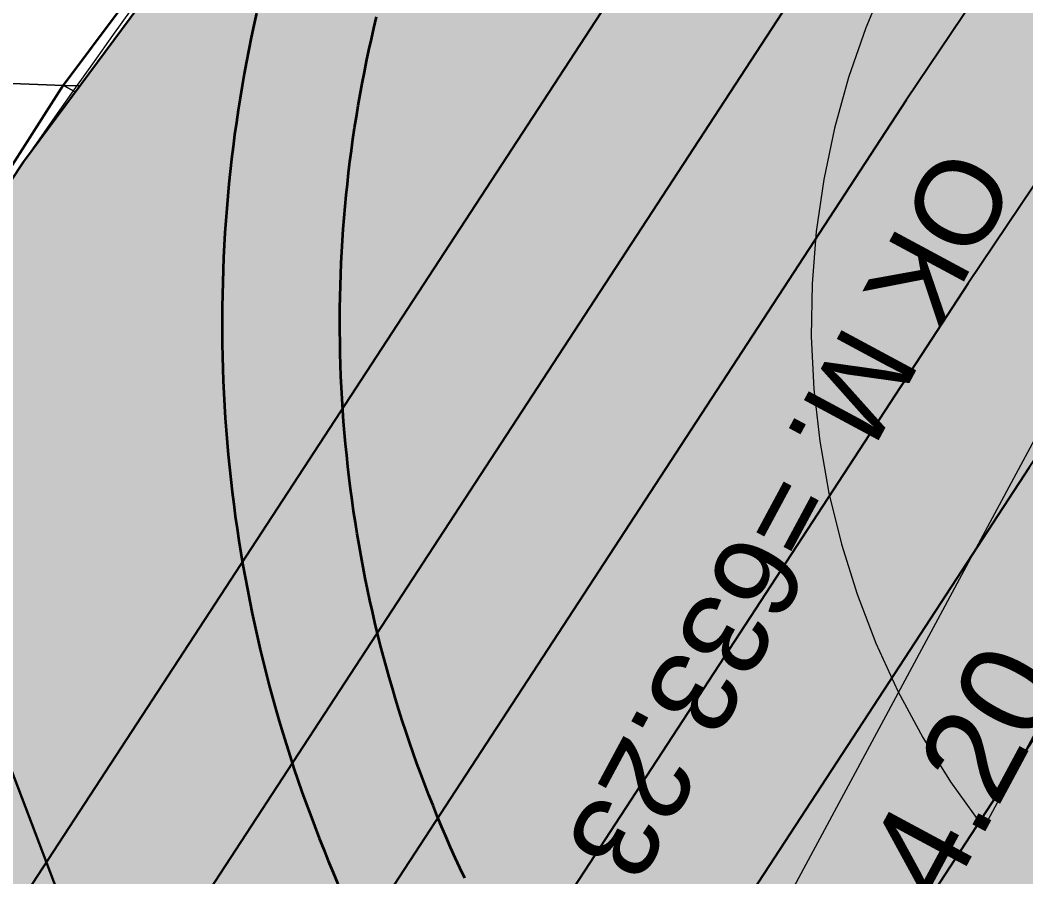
# Model space of a CAD drawing. Header units: metres. Extents: x 2711799 to 2711985, y 1236908 to 1237087.
# Drawn here: x 2711913.791 to 2711915.925, y 1237019.057 to 1237020.874 of the extents above; entities that cross this region are included whole.
import ezdxf

# ---------------------------------------------------------------- set-up
doc = ezdxf.new("R2010")
doc.units = ezdxf.units.M
doc.header["$PDMODE"] = 2
doc.header["$PDSIZE"] = -2
doc.linetypes.add('AUSGEZOGEN', pattern=[0])
for name, color, linetype, lineweight in [('XR$1$STANDARD_1', 7, 'AUSGEZOGEN', 13), ('XR$2$STANDARD_1', 7, 'AUSGEZOGEN', 13), ('XR$6$STANDARD_1', 7, 'AUSGEZOGEN', 13), ('XR$6$Vermassung Decke', 7, 'AUSGEZOGEN', 18)]:
    doc.layers.add(name, color=color, linetype=linetype, lineweight=lineweight)
for name, color, linetype in [('XR$3$V02_Raumstempel', 7, 'AUSGEZOGEN'), ('XR$3$V10_Achsen', 7, 'AUSGEZOGEN'), ('XR$4$E21_Stützen', 7, 'AUSGEZOGEN'), ('XR$4$E42_Aussendämmung', 7, 'AUSGEZOGEN'), ('XR$4$M61_Mobiliar', 7, 'AUSGEZOGEN')]:
    doc.layers.add(name, color=color, linetype=linetype)
doc.styles.add('ARIAL', font='arial.ttf')
doc.dimstyles.new('DIMSTYLE_6', dxfattribs={"dimtxt": 0.2, "dimasz": 0.2, "dimexe": 0, "dimexo": 0, "dimgap": 0.1, "dimtad": 2, "dimrnd": 0.005, "dimzin": 4, "dimdsep": 46, "dimtxsty": 'ARIAL', "dimblk1": 'ALL_ML_KREIS', "dimblk2": 'ALL_ML_KREIS', "dimsah": 1, "dimcen": 0, "dimclrd": 7, "dimclre": 7, "dimclrt": 7, "dimadec": 0, "dimazin": 0, "dimtfac": 1, "dimtdec": 0, "dimtix": 1, "dimtmove": 2, "dimatfit": 3, "dimfxl": 0, "dimtzin": 0, "dimlwd": 0, "dimlwe": 18, "dimarcsym": 0})

# ---------------------------------------------------------------- blocks, each defined once
blk = doc.blocks.new('COMPLEXOBJECT_0')
at = {"layer": 'XR$1$STANDARD_1', "color": 7, "linetype": 'AUSGEZOGEN', "lineweight": 13, "transparency": 33554687}
for points, invisible_edges in [([(25.4286, 1.3625, -1.3266), (20.6477, 30.5331, -1.3266), (19.2546, 3.146, -1.3266)], 3), ([(35.4227, 0.3852, -1.3266), (20.6477, 30.5331, -1.3266), (31.2208, 0.5698, -1.3266)], 3), ([(31.2208, 0.5698, -1.3266), (20.6477, 30.5331, -1.3266), (25.4286, 1.3625, -1.3266)], 3), ([(31.2208, 0.5698, -1.3266), (25.4286, 1.3625, -1.3266), (27.1749, 1.1235, 1.2734)], 14), ([(27.1749, 1.1235, 1.2734), (31.2208, 0.5698, 1.3354), (31.2208, 0.5698, -1.3266)], 12)]:
    blk.add_3dface(points, dxfattribs=dict(at, invisible_edges=invisible_edges))
for points in [[(30.2137, 2.6313, 1.4734), (29.9152, 2.6757, 1.4734), (29.9052, 2.7048, 1.4847), (30.1976, 2.6622, 1.4851)], [(29.9152, 2.6757, 1.4734), (31.2208, 0.5698, 1.3354), (27.1749, 1.1235, 1.2734)], [(29.9152, 2.6757, 1.4734), (30.2137, 2.6313, 1.4734), (31.2208, 0.5698, 1.3354)], [(30.2137, 2.6313, 1.4734), (30.1976, 2.6622, 1.4851), (30.2139, 2.6598, 1.4872)], [(31.312, 2.5492, 1.4734), (30.2137, 2.6313, 1.4734), (30.2139, 2.6598, 1.4872), (30.3965, 2.6332, 1.4809)], [(32.1223, 2.475, 1.4725), (31.2208, 0.5698, 1.3354), (30.2137, 2.6313, 1.4734), (31.312, 2.5492, 1.4734)]]:
    blk.add_3dface(points, dxfattribs=at)
blk = doc.blocks.new('COMPLEXOBJECT_74')
at = {"layer": 'XR$1$STANDARD_1', "color": 8, "linetype": 'AUSGEZOGEN', "lineweight": 25, "transparency": 33554687}
for points, invisible_edges in [([(28.4774, 4.497, 0.3034), (27.2274, 7.907, 0.3034), (30.3965, 2.6332, 0.3034)], 15), ([(30.3965, 2.6332, 0.3034), (27.2274, 7.907, 0.3034), (30.6382, 2.611, 0.3034)], 3), ([(30.6382, 2.611, 0.3034), (27.2274, 7.907, 0.3034), (31.3756, 3.0259, 0.3034)], 3), ([(31.3756, 3.0259, 0.3034), (27.2274, 7.907, 0.3034), (32.1527, 3.9235, 0.3034)], 3), ([(32.1527, 3.9235, 0.3034), (27.2274, 7.907, 0.3034), (32.5545, 4.8525, 0.3034)], 3), ([(32.5545, 4.8525, 0.3034), (27.2274, 7.907, 0.3034), (29.4274, 6.697, 0.3034)], 15), ([(32.6774, 6.697, 0.3034), (32.5545, 4.8525, 0.3034), (29.4274, 6.697, 0.3034)], 3), ([(28.4774, 2.9132, 0.3034), (28.4774, 4.497, 0.3034), (30.3965, 2.6332, 0.3034)], 2)]:
    blk.add_3dface(points, dxfattribs=dict(at, invisible_edges=invisible_edges))
blk = doc.blocks.new('COMPLEXOBJECT_80')
at = {"layer": 'XR$1$STANDARD_1', "color": 117, "linetype": 'AUSGEZOGEN', "lineweight": 25, "transparency": 33554687}
for points, invisible_edges in [([(27.9375, 2.992, 0.8433), (28.4774, 2.9132, 0.3034), (27.9375, 2.992, 1.4674)], 2), ([(27.9375, 2.992, 1.4674), (28.4774, 2.9132, 0.3034), (28.184, 2.956, 1.472)], 3), ([(28.184, 2.956, 1.472), (28.4774, 2.9132, 0.3034), (28.1932, 2.9547, 1.4723)], 3), ([(28.1932, 2.9547, 1.4723), (28.4774, 2.9132, 0.3034), (28.3622, 2.93, 1.4734)], 3), ([(28.3622, 2.93, 1.4734), (28.4774, 2.9132, 0.3034), (28.803, 2.8657, 1.4811)], 3), ([(28.803, 2.8657, 1.4811), (28.4774, 2.9132, 0.3034), (28.803, 2.8657, 1.2393)], 3), ([(28.803, 2.8657, 1.2393), (28.4774, 2.9132, 0.3034), (29.1209, 2.8193, 1.0734)], 3), ([(29.1209, 2.8193, 1.0734), (28.4774, 2.9132, 0.3034), (29.278, 2.7964, 1.0734)], 3), ([(29.278, 2.7964, 1.0734), (28.4774, 2.9132, 0.3034), (29.6406, 2.7435, 1.1066)], 3), ([(29.6406, 2.7435, 1.1066), (28.4774, 2.9132, 0.3034), (30.1976, 2.6622, 1.4851)], 15), ([(30.1976, 2.6622, 1.4851), (28.4774, 2.9132, 0.3034), (30.2139, 2.6598, 1.4872)], 3), ([(30.2139, 2.6598, 1.4872), (28.4774, 2.9132, 0.3034), (30.3965, 2.6332, 0.3034)], 13), ([(29.6406, 2.7435, 1.4809), (29.6406, 2.7435, 1.1066), (29.8769, 2.709, 1.4804)], 2), ([(29.8769, 2.709, 1.4804), (29.6406, 2.7435, 1.1066), (29.9052, 2.7048, 1.4847)], 3), ([(29.9052, 2.7048, 1.4847), (29.6406, 2.7435, 1.1066), (30.1976, 2.6622, 1.4851)], 3), ([(30.3965, 2.6332, 0.3034), (30.3965, 2.6332, 1.4809), (30.2139, 2.6598, 1.4872)], 12)]:
    blk.add_3dface(points, dxfattribs=dict(at, invisible_edges=invisible_edges))
blk = doc.blocks.new('COMPLEXOBJECT_81')
at = {"layer": 'XR$1$STANDARD_1', "color": 117, "linetype": 'AUSGEZOGEN', "lineweight": 25, "transparency": 33554687}
for points, invisible_edges in [([(30.3965, 2.6332, 0.3034), (30.6382, 2.611, 0.3034), (30.3965, 2.6332, 1.4809)], 2), ([(30.3965, 2.6332, 1.4809), (30.6382, 2.611, 0.3034), (31.312, 2.5492, 1.4734)], 3), ([(31.312, 2.5492, 1.4734), (30.6382, 2.611, 0.3034), (32.1223, 2.475, 1.4725)], 3), ([(32.1223, 2.475, 1.4725), (30.6382, 2.611, 0.3034), (31.8016, 2.5044, 0.9668)], 13), ([(31.8016, 2.5044, 0.9668), (32.4203, 2.4477, 1.4717), (32.1223, 2.475, 1.4725)], 12)]:
    blk.add_3dface(points, dxfattribs=dict(at, invisible_edges=invisible_edges))
blk = doc.blocks.new('COMPLEXOBJECT_85')
at = {"layer": 'XR$1$STANDARD_1', "color": 31, "linetype": 'AUSGEZOGEN', "lineweight": 25, "transparency": 33554687}
for points, invisible_edges in [([(31.3756, 3.0259, 0.3034), (32.1527, 3.9235, 0.3034), (31.8016, 2.5044, 0.9668)], 2), ([(31.8016, 2.5044, 0.9668), (32.1527, 3.9235, 0.3034), (32.8125, 3.5091, 1.0734)], 13), ([(32.8125, 3.5091, 1.0734), (32.0643, 2.645, 1.0734), (31.8016, 2.5044, 0.9668)], 14), ([(32.1247, 2.5026, 1.2123), (31.8016, 2.5044, 0.9668), (32.0643, 2.645, 1.0734)], 3), ([(32.4203, 2.4477, 1.4717), (31.8016, 2.5044, 0.9668), (32.4432, 2.4715, 1.4734)], 2), ([(32.4432, 2.4715, 1.4734), (31.8016, 2.5044, 0.9668), (32.459, 2.4845, 1.4769)], 3), ([(32.459, 2.4845, 1.4769), (31.8016, 2.5044, 0.9668), (32.1247, 2.5026, 1.2123)], 3)]:
    blk.add_3dface(points, dxfattribs=dict(at, invisible_edges=invisible_edges))
blk = doc.blocks.new('Baugrube_$F38', base_point=(0, 0, -1.3266))
at = {"layer": 'XR$1$STANDARD_1', "color": 7, "linetype": 'AUSGEZOGEN', "lineweight": 13, "transparency": 33554687}
blk.add_blockref('COMPLEXOBJECT_0', (0, 0), dxfattribs=at)
at = {"layer": 'XR$1$STANDARD_1', "color": 8, "linetype": 'AUSGEZOGEN', "lineweight": 13, "transparency": 33554687}
blk.add_blockref('COMPLEXOBJECT_74', (0, 0), dxfattribs=at)
at = {"layer": 'XR$1$STANDARD_1', "color": 31, "linetype": 'AUSGEZOGEN', "lineweight": 13, "transparency": 33554687}
blk.add_blockref('COMPLEXOBJECT_85', (0, 0), dxfattribs=at)
at = {"layer": 'XR$1$STANDARD_1', "color": 117, "linetype": 'AUSGEZOGEN', "lineweight": 13, "transparency": 33554687}
for name in ['COMPLEXOBJECT_80', 'COMPLEXOBJECT_81']:
    blk.add_blockref(name, (0, 0), dxfattribs=at)
blk = doc.blocks.new('Baugrube_$F39', base_point=(0, 0, -1.3266))
at = {"layer": 'XR$1$STANDARD_1', "linetype": 'AUSGEZOGEN', "lineweight": 25, "transparency": 33554687}
for color, points in [(8, [(27.2274, 7.907), (27.7274, 7.907), (27.7274, 8.407), (32.3274, 8.407), (32.3274, 8.197), (38.2774, 8.197), (38.2774, 6.347), (39.1274, 6.347), (39.1274, 5.747), (37.6774, 5.747), (37.6774, 7.597), (31.7274, 7.597), (31.7274, 7.807), (29.4274, 7.807), (29.4274, 6.697), (32.6774, 6.697), (32.6774, 5.8086), (32.5545, 4.8525), (32.1527, 3.9235), (31.3756, 3.0259), (30.6382, 2.611), (30.3965, 2.6332), (28.4774, 2.9132), (28.4774, 4.497), (27.2274, 4.497)]), (31, [(32.1527, 3.9235), (32.8125, 3.5091), (32.0643, 2.645), (32.1247, 2.5026), (32.459, 2.4845), (32.4432, 2.4715), (32.4203, 2.4477), (31.8016, 2.5044), (31.3756, 3.0259)])]:
    blk.add_hatch(color=color, dxfattribs=at).paths.add_polyline_path(points, flags=16)
at = {"layer": 'XR$1$STANDARD_1', "color": 7, "linetype": 'AUSGEZOGEN', "lineweight": 13, "transparency": 33554687}
blk.add_lwpolyline([(37.6774, 7.597), (31.7274, 7.597), (31.7274, 7.807), (29.4274, 7.807), (29.4274, 6.697), (32.6774, 6.697), (32.6774, 5.8086), (32.5545, 4.8525), (32.1527, 3.9235), (31.3756, 3.0259), (30.6382, 2.611), (30.3965, 2.6332), (28.4774, 2.9132), (28.4774, 4.497), (27.2274, 4.497), (27.2274, 7.907), (27.2274, 7.907), (27.7274, 7.907), (27.7274, 8.407), (32.3274, 8.407)], dxfattribs=at)
blk.add_lwpolyline([(32.1527, 3.9235), (32.8125, 3.5091), (32.0643, 2.645), (32.1247, 2.5026), (32.459, 2.4845), (32.4432, 2.4715), (32.4203, 2.4477), (31.8016, 2.5044), (31.3756, 3.0259), (32.1527, 3.9235)], close=True, dxfattribs=at)
blk = doc.blocks.new('ALL_ML_KREIS')
at = {"color": 0, "linetype": 'ByBlock', "lineweight": -2}
for p, q in [((0, -0.5), (0, 0.5)), ((-1, 0), (0.5, 0))]:
    blk.add_line(p, q, dxfattribs=at)
blk.add_circle((0, 0), 0.15, dxfattribs=at)
blk = doc.blocks.new('*D1375')
at = {"layer": 'DEFPOINTS', "color": 0, "transparency": 16777216}
for p in [(2711916.4601, 1237021.3212), (2711914.6276, 1237017.5379), (2711915.3925, 1237017.1267)]:
    blk.add_point(p, dxfattribs=at)
at = {"layer": 'XR$6$Vermassung Decke', "color": 7, "lineweight": 18, "transparency": 16777216}
for p, q in [((2711916.4601, 1237021.3212), (2711916.6165, 1237021.2372)), ((2711915.3925, 1237017.1267), (2711914.6276, 1237017.5379))]:
    blk.add_line(p, q, dxfattribs=at)
at = {"layer": 'XR$6$Vermassung Decke', "color": 7, "lineweight": 0, "transparency": 16777216}
blk.add_line((2711916.5218, 1237021.061), (2711914.7223, 1237017.7141), dxfattribs=at)
at = {"layer": 'XR$6$Vermassung Decke', "color": 7, "lineweight": 0, "transparency": 16777216, "xscale": 0.2, "yscale": 0.2, "zscale": 0.2}
for p, rotation in [((2711916.6165, 1237021.2372), 61.73568339642876), ((2711914.6276, 1237017.5379), 241.7356833964287)]:
    blk.add_blockref('ALL_ML_KREIS', p, dxfattribs=dict(at, rotation=rotation))
at = {"layer": 'XR$6$Vermassung Decke', "color": 7, "lineweight": 18, "transparency": 16777216, "insert": (2711915.7954, 1237019.2804), "char_height": 0.2, "width": 0.666667, "attachment_point": 5, "rotation": 61.7357, "style": 'ARIAL'}
blk.add_mtext('4.20', dxfattribs=at)
blk = doc.blocks.new('SYMBOL_32')
at = {"layer": 'XR$6$STANDARD_1', "color": 7, "linetype": 'AUSGEZOGEN', "lineweight": 25, "transparency": 33554687, "insert": (5.5442, -11.8695), "char_height": 0.18, "width": 1.78956, "attachment_point": 7, "style": 'ARIAL'}
blk.add_mtext('OK M. =633.23', dxfattribs=at)

msp = doc.modelspace()

# ---------------------------------------------------------------- linework, layer by layer
at = {"layer": 'XR$2$STANDARD_1', "color": 1, "linetype": 'AUSGEZOGEN', "lineweight": 18, "transparency": 33554687}
for p, q in [((2711915.8359, 1237019.1605, 640.05), (2711917.1849, 1237021.6695, 640.05)), ((2711915.8359, 1237019.1605, 640.05), (2711917.1849, 1237021.6695, 640.05)), ((2711915.6287, 1237020.9605, 640.05), (2711915.5855, 1237020.8578, 640.05)), ((2711915.6287, 1237020.9605, 640.05), (2711915.5855, 1237020.8578, 640.05)), ((2711915.5855, 1237020.8578, 640.05), (2711915.549, 1237020.7524, 640.05)), ((2711915.5855, 1237020.8578, 640.05), (2711915.549, 1237020.7524, 640.05)), ((2711915.549, 1237020.7524, 640.05), (2711915.5192, 1237020.645, 640.05)), ((2711915.549, 1237020.7524, 640.05), (2711915.5192, 1237020.645, 640.05)), ((2711915.5192, 1237020.645, 640.05), (2711915.4963, 1237020.5359, 640.05)), ((2711915.5192, 1237020.645, 640.05), (2711915.4963, 1237020.5359, 640.05)), ((2711915.4963, 1237020.5359, 640.05), (2711915.4805, 1237020.4255, 640.05)), ((2711915.4963, 1237020.5359, 640.05), (2711915.4805, 1237020.4255, 640.05)), ((2711915.4805, 1237020.4255, 640.05), (2711915.4716, 1237020.3144, 640.05)), ((2711915.4805, 1237020.4255, 640.05), (2711915.4716, 1237020.3144, 640.05)), ((2711915.4716, 1237020.3144, 640.05), (2711915.4699, 1237020.2029, 640.05)), ((2711915.4716, 1237020.3144, 640.05), (2711915.4699, 1237020.2029, 640.05)), ((2711915.4699, 1237020.2029, 640.05), (2711915.4753, 1237020.0916, 640.05)), ((2711915.4699, 1237020.2029, 640.05), (2711915.4753, 1237020.0916, 640.05)), ((2711915.4753, 1237020.0916, 640.05), (2711915.4877, 1237019.9808, 640.05)), ((2711915.4753, 1237020.0916, 640.05), (2711915.4877, 1237019.9808, 640.05)), ((2711915.4877, 1237019.9808, 640.05), (2711915.5072, 1237019.871, 640.05)), ((2711915.4877, 1237019.9808, 640.05), (2711915.5072, 1237019.871, 640.05)), ((2711915.5072, 1237019.871, 640.05), (2711915.5336, 1237019.7627, 640.05)), ((2711915.5072, 1237019.871, 640.05), (2711915.5336, 1237019.7627, 640.05)), ((2711915.5336, 1237019.7627, 640.05), (2711915.5669, 1237019.6563, 640.05)), ((2711915.5336, 1237019.7627, 640.05), (2711915.5669, 1237019.6563, 640.05)), ((2711915.5669, 1237019.6563, 640.05), (2711915.6069, 1237019.5523, 640.05)), ((2711915.5669, 1237019.6563, 640.05), (2711915.6069, 1237019.5523, 640.05)), ((2711915.6069, 1237019.5523, 640.05), (2711915.6534, 1237019.451, 640.05)), ((2711915.6069, 1237019.5523, 640.05), (2711915.6534, 1237019.451, 640.05)), ((2711915.6534, 1237019.451, 640.05), (2711915.7063, 1237019.3528, 640.05)), ((2711915.6534, 1237019.451, 640.05), (2711915.7063, 1237019.3528, 640.05)), ((2711915.7063, 1237019.3528, 640.05), (2711915.7653, 1237019.2582, 640.05)), ((2711915.7063, 1237019.3528, 640.05), (2711915.7653, 1237019.2582, 640.05)), ((2711915.7653, 1237019.2582, 640.05), (2711915.8302, 1237019.1676, 640.05)), ((2711915.7653, 1237019.2582, 640.05), (2711915.8302, 1237019.1676, 640.05)), ((2711915.8302, 1237019.1676, 640.05), (2711915.8359, 1237019.1605, 640.05)), ((2711915.8302, 1237019.1676, 640.05), (2711915.8359, 1237019.1605, 640.05))]:
    msp.add_line(p, q, dxfattribs=at)
at = {"layer": 'XR$2$STANDARD_1', "color": 1, "linetype": 'AUSGEZOGEN', "lineweight": 35, "transparency": 33554687}
for p, q in [((2711914.2926, 1237020.8887, 640.05), (2711914.2869, 1237020.8631, 640.05)), ((2711914.2926, 1237020.8887, 640.05), (2711914.2869, 1237020.8631, 640.05)), ((2711914.5418, 1237020.8573, 640.05), (2711914.5474, 1237020.8807, 640.05)), ((2711914.5418, 1237020.8573, 640.05), (2711914.5474, 1237020.8807, 640.05)), ((2711914.2869, 1237020.8631, 640.05), (2711914.2815, 1237020.8375, 640.05)), ((2711914.2869, 1237020.8631, 640.05), (2711914.2815, 1237020.8375, 640.05)), ((2711914.5365, 1237020.8339, 640.05), (2711914.5418, 1237020.8573, 640.05)), ((2711914.5365, 1237020.8339, 640.05), (2711914.5418, 1237020.8573, 640.05)), ((2711914.2815, 1237020.8375, 640.05), (2711914.2764, 1237020.8118, 640.05)), ((2711914.2815, 1237020.8375, 640.05), (2711914.2764, 1237020.8118, 640.05)), ((2711914.5313, 1237020.8105, 640.05), (2711914.5365, 1237020.8339, 640.05)), ((2711914.5313, 1237020.8105, 640.05), (2711914.5365, 1237020.8339, 640.05)), ((2711914.2764, 1237020.8118, 640.05), (2711914.2714, 1237020.7861, 640.05)), ((2711914.2764, 1237020.8118, 640.05), (2711914.2714, 1237020.7861, 640.05)), ((2711914.5264, 1237020.787, 640.05), (2711914.5313, 1237020.8105, 640.05)), ((2711914.5264, 1237020.787, 640.05), (2711914.5313, 1237020.8105, 640.05)), ((2711914.2714, 1237020.7861, 640.05), (2711914.2667, 1237020.7603, 640.05)), ((2711914.2714, 1237020.7861, 640.05), (2711914.2667, 1237020.7603, 640.05)), ((2711914.5216, 1237020.7635, 640.05), (2711914.5264, 1237020.787, 640.05)), ((2711914.5216, 1237020.7635, 640.05), (2711914.5264, 1237020.787, 640.05)), ((2711914.2667, 1237020.7603, 640.05), (2711914.2622, 1237020.7346, 640.05)), ((2711914.2667, 1237020.7603, 640.05), (2711914.2622, 1237020.7346, 640.05)), ((2711914.5171, 1237020.7399, 640.05), (2711914.5216, 1237020.7635, 640.05)), ((2711914.5171, 1237020.7399, 640.05), (2711914.5216, 1237020.7635, 640.05)), ((2711914.5128, 1237020.7163, 640.05), (2711914.5171, 1237020.7399, 640.05)), ((2711914.5128, 1237020.7163, 640.05), (2711914.5171, 1237020.7399, 640.05)), ((2711914.2622, 1237020.7346, 640.05), (2711914.2579, 1237020.7087, 640.05)), ((2711914.2622, 1237020.7346, 640.05), (2711914.2579, 1237020.7087, 640.05)), ((2711914.5086, 1237020.6926, 640.05), (2711914.5128, 1237020.7163, 640.05)), ((2711914.5086, 1237020.6926, 640.05), (2711914.5128, 1237020.7163, 640.05)), ((2711914.2579, 1237020.7087, 640.05), (2711914.2539, 1237020.6828, 640.05)), ((2711914.2579, 1237020.7087, 640.05), (2711914.2539, 1237020.6828, 640.05)), ((2711914.2539, 1237020.6828, 640.05), (2711914.25, 1237020.6569, 640.05)), ((2711914.2539, 1237020.6828, 640.05), (2711914.25, 1237020.6569, 640.05)), ((2711914.5047, 1237020.669, 640.05), (2711914.5086, 1237020.6926, 640.05)), ((2711914.5047, 1237020.669, 640.05), (2711914.5086, 1237020.6926, 640.05)), ((2711914.25, 1237020.6569, 640.05), (2711914.2464, 1237020.631, 640.05)), ((2711914.25, 1237020.6569, 640.05), (2711914.2464, 1237020.631, 640.05)), ((2711914.501, 1237020.6453, 640.05), (2711914.5047, 1237020.669, 640.05)), ((2711914.501, 1237020.6453, 640.05), (2711914.5047, 1237020.669, 640.05)), ((2711914.2464, 1237020.631, 640.05), (2711914.2431, 1237020.605, 640.05)), ((2711914.2464, 1237020.631, 640.05), (2711914.2431, 1237020.605, 640.05)), ((2711914.4975, 1237020.6215, 640.05), (2711914.501, 1237020.6453, 640.05)), ((2711914.4975, 1237020.6215, 640.05), (2711914.501, 1237020.6453, 640.05)), ((2711914.4942, 1237020.5977, 640.05), (2711914.4975, 1237020.6215, 640.05)), ((2711914.4942, 1237020.5977, 640.05), (2711914.4975, 1237020.6215, 640.05)), ((2711914.2431, 1237020.605, 640.05), (2711914.2399, 1237020.5791, 640.05)), ((2711914.2431, 1237020.605, 640.05), (2711914.2399, 1237020.5791, 640.05)), ((2711914.4911, 1237020.5739, 640.05), (2711914.4942, 1237020.5977, 640.05)), ((2711914.4911, 1237020.5739, 640.05), (2711914.4942, 1237020.5977, 640.05)), ((2711914.2399, 1237020.5791, 640.05), (2711914.237, 1237020.553, 640.05)), ((2711914.2399, 1237020.5791, 640.05), (2711914.237, 1237020.553, 640.05)), ((2711914.4882, 1237020.5501, 640.05), (2711914.4911, 1237020.5739, 640.05)), ((2711914.4882, 1237020.5501, 640.05), (2711914.4911, 1237020.5739, 640.05)), ((2711914.237, 1237020.553, 640.05), (2711914.2343, 1237020.527, 640.05)), ((2711914.237, 1237020.553, 640.05), (2711914.2343, 1237020.527, 640.05)), ((2711914.4856, 1237020.5262, 640.05), (2711914.4882, 1237020.5501, 640.05)), ((2711914.4856, 1237020.5262, 640.05), (2711914.4882, 1237020.5501, 640.05)), ((2711914.2343, 1237020.527, 640.05), (2711914.2318, 1237020.5009, 640.05)), ((2711914.2343, 1237020.527, 640.05), (2711914.2318, 1237020.5009, 640.05)), ((2711914.4831, 1237020.5024, 640.05), (2711914.4856, 1237020.5262, 640.05)), ((2711914.4831, 1237020.5024, 640.05), (2711914.4856, 1237020.5262, 640.05)), ((2711914.2318, 1237020.5009, 640.05), (2711914.2296, 1237020.4748, 640.05)), ((2711914.2318, 1237020.5009, 640.05), (2711914.2296, 1237020.4748, 640.05)), ((2711914.4808, 1237020.4785, 640.05), (2711914.4831, 1237020.5024, 640.05)), ((2711914.4808, 1237020.4785, 640.05), (2711914.4831, 1237020.5024, 640.05)), ((2711914.2296, 1237020.4748, 640.05), (2711914.2276, 1237020.4487, 640.05)), ((2711914.2296, 1237020.4748, 640.05), (2711914.2276, 1237020.4487, 640.05)), ((2711914.4788, 1237020.4546, 640.05), (2711914.4808, 1237020.4785, 640.05)), ((2711914.4788, 1237020.4546, 640.05), (2711914.4808, 1237020.4785, 640.05)), ((2711914.2276, 1237020.4487, 640.05), (2711914.2258, 1237020.4226, 640.05)), ((2711914.2276, 1237020.4487, 640.05), (2711914.2258, 1237020.4226, 640.05)), ((2711914.4769, 1237020.4306, 640.05), (2711914.4788, 1237020.4546, 640.05)), ((2711914.4769, 1237020.4306, 640.05), (2711914.4788, 1237020.4546, 640.05)), ((2711914.2258, 1237020.4226, 640.05), (2711914.2243, 1237020.3965, 640.05)), ((2711914.2258, 1237020.4226, 640.05), (2711914.2243, 1237020.3965, 640.05)), ((2711914.4753, 1237020.4067, 640.05), (2711914.4769, 1237020.4306, 640.05)), ((2711914.4753, 1237020.4067, 640.05), (2711914.4769, 1237020.4306, 640.05)), ((2711914.2243, 1237020.3965, 640.05), (2711914.2229, 1237020.3703, 640.05)), ((2711914.2243, 1237020.3965, 640.05), (2711914.2229, 1237020.3703, 640.05)), ((2711914.4739, 1237020.3827, 640.05), (2711914.4753, 1237020.4067, 640.05)), ((2711914.4739, 1237020.3827, 640.05), (2711914.4753, 1237020.4067, 640.05)), ((2711914.4727, 1237020.3588, 640.05), (2711914.4739, 1237020.3827, 640.05)), ((2711914.4727, 1237020.3588, 640.05), (2711914.4739, 1237020.3827, 640.05)), ((2711914.2229, 1237020.3703, 640.05), (2711914.2218, 1237020.3441, 640.05)), ((2711914.2229, 1237020.3703, 640.05), (2711914.2218, 1237020.3441, 640.05)), ((2711914.4717, 1237020.3348, 640.05), (2711914.4727, 1237020.3588, 640.05)), ((2711914.4717, 1237020.3348, 640.05), (2711914.4727, 1237020.3588, 640.05)), ((2711914.2218, 1237020.3441, 640.05), (2711914.221, 1237020.318, 640.05)), ((2711914.2218, 1237020.3441, 640.05), (2711914.221, 1237020.318, 640.05)), ((2711914.4709, 1237020.3108, 640.05), (2711914.4717, 1237020.3348, 640.05)), ((2711914.4709, 1237020.3108, 640.05), (2711914.4717, 1237020.3348, 640.05)), ((2711914.221, 1237020.318, 640.05), (2711914.2203, 1237020.2918, 640.05)), ((2711914.221, 1237020.318, 640.05), (2711914.2203, 1237020.2918, 640.05)), ((2711914.4703, 1237020.2868, 640.05), (2711914.4709, 1237020.3108, 640.05)), ((2711914.4703, 1237020.2868, 640.05), (2711914.4709, 1237020.3108, 640.05)), ((2711914.2203, 1237020.2918, 640.05), (2711914.2199, 1237020.2656, 640.05)), ((2711914.2203, 1237020.2918, 640.05), (2711914.2199, 1237020.2656, 640.05)), ((2711914.4699, 1237020.2628, 640.05), (2711914.4703, 1237020.2868, 640.05)), ((2711914.4699, 1237020.2628, 640.05), (2711914.4703, 1237020.2868, 640.05)), ((2711914.2199, 1237020.2656, 640.05), (2711914.2197, 1237020.2394, 640.05)), ((2711914.2199, 1237020.2656, 640.05), (2711914.2197, 1237020.2394, 640.05)), ((2711914.4697, 1237020.2388, 640.05), (2711914.4699, 1237020.2628, 640.05)), ((2711914.4697, 1237020.2388, 640.05), (2711914.4699, 1237020.2628, 640.05)), ((2711914.2197, 1237020.2394, 640.05), (2711914.2198, 1237020.2133, 640.05)), ((2711914.2197, 1237020.2394, 640.05), (2711914.2198, 1237020.2133, 640.05)), ((2711914.4698, 1237020.2148, 640.05), (2711914.4697, 1237020.2388, 640.05)), ((2711914.4698, 1237020.2148, 640.05), (2711914.4697, 1237020.2388, 640.05)), ((2711914.2198, 1237020.2133, 640.05), (2711914.2201, 1237020.1871, 640.05)), ((2711914.2198, 1237020.2133, 640.05), (2711914.2201, 1237020.1871, 640.05)), ((2711914.47, 1237020.1908, 640.05), (2711914.4698, 1237020.2148, 640.05)), ((2711914.47, 1237020.1908, 640.05), (2711914.4698, 1237020.2148, 640.05)), ((2711914.2201, 1237020.1871, 640.05), (2711914.2206, 1237020.1609, 640.05)), ((2711914.2201, 1237020.1871, 640.05), (2711914.2206, 1237020.1609, 640.05)), ((2711914.4705, 1237020.1668, 640.05), (2711914.47, 1237020.1908, 640.05)), ((2711914.4705, 1237020.1668, 640.05), (2711914.47, 1237020.1908, 640.05)), ((2711914.4712, 1237020.1428, 640.05), (2711914.4705, 1237020.1668, 640.05)), ((2711914.4712, 1237020.1428, 640.05), (2711914.4705, 1237020.1668, 640.05)), ((2711914.2206, 1237020.1609, 640.05), (2711914.2213, 1237020.1347, 640.05)), ((2711914.2206, 1237020.1609, 640.05), (2711914.2213, 1237020.1347, 640.05)), ((2711914.472, 1237020.1188, 640.05), (2711914.4712, 1237020.1428, 640.05)), ((2711914.472, 1237020.1188, 640.05), (2711914.4712, 1237020.1428, 640.05)), ((2711914.2213, 1237020.1347, 640.05), (2711914.2223, 1237020.1086, 640.05)), ((2711914.2213, 1237020.1347, 640.05), (2711914.2223, 1237020.1086, 640.05)), ((2711914.4731, 1237020.0948, 640.05), (2711914.472, 1237020.1188, 640.05)), ((2711914.4731, 1237020.0948, 640.05), (2711914.472, 1237020.1188, 640.05)), ((2711914.2223, 1237020.1086, 640.05), (2711914.2234, 1237020.0824, 640.05)), ((2711914.2223, 1237020.1086, 640.05), (2711914.2234, 1237020.0824, 640.05)), ((2711914.2234, 1237020.0824, 640.05), (2711914.2249, 1237020.0562, 640.05)), ((2711914.2234, 1237020.0824, 640.05), (2711914.2249, 1237020.0562, 640.05)), ((2711914.4744, 1237020.0709, 640.05), (2711914.4731, 1237020.0948, 640.05)), ((2711914.4744, 1237020.0709, 640.05), (2711914.4731, 1237020.0948, 640.05)), ((2711914.2249, 1237020.0562, 640.05), (2711914.2265, 1237020.0301, 640.05)), ((2711914.2249, 1237020.0562, 640.05), (2711914.2265, 1237020.0301, 640.05)), ((2711914.4759, 1237020.0469, 640.05), (2711914.4744, 1237020.0709, 640.05)), ((2711914.4759, 1237020.0469, 640.05), (2711914.4744, 1237020.0709, 640.05)), ((2711914.4777, 1237020.023, 640.05), (2711914.4759, 1237020.0469, 640.05)), ((2711914.4777, 1237020.023, 640.05), (2711914.4759, 1237020.0469, 640.05)), ((2711914.2265, 1237020.0301, 640.05), (2711914.2284, 1237020.004, 640.05)), ((2711914.2265, 1237020.0301, 640.05), (2711914.2284, 1237020.004, 640.05)), ((2711914.4796, 1237019.999, 640.05), (2711914.4777, 1237020.023, 640.05)), ((2711914.4796, 1237019.999, 640.05), (2711914.4777, 1237020.023, 640.05)), ((2711914.2284, 1237020.004, 640.05), (2711914.2305, 1237019.9779, 640.05)), ((2711914.2284, 1237020.004, 640.05), (2711914.2305, 1237019.9779, 640.05)), ((2711914.4817, 1237019.9751, 640.05), (2711914.4796, 1237019.999, 640.05)), ((2711914.4817, 1237019.9751, 640.05), (2711914.4796, 1237019.999, 640.05)), ((2711914.2305, 1237019.9779, 640.05), (2711914.2328, 1237019.9518, 640.05)), ((2711914.2305, 1237019.9779, 640.05), (2711914.2328, 1237019.9518, 640.05)), ((2711914.4841, 1237019.9512, 640.05), (2711914.4817, 1237019.9751, 640.05)), ((2711914.4841, 1237019.9512, 640.05), (2711914.4817, 1237019.9751, 640.05)), ((2711914.2328, 1237019.9518, 640.05), (2711914.2354, 1237019.9258, 640.05)), ((2711914.2328, 1237019.9518, 640.05), (2711914.2354, 1237019.9258, 640.05)), ((2711914.4866, 1237019.9274, 640.05), (2711914.4841, 1237019.9512, 640.05)), ((2711914.4866, 1237019.9274, 640.05), (2711914.4841, 1237019.9512, 640.05)), ((2711914.4894, 1237019.9035, 640.05), (2711914.4866, 1237019.9274, 640.05)), ((2711914.4894, 1237019.9035, 640.05), (2711914.4866, 1237019.9274, 640.05)), ((2711914.2354, 1237019.9258, 640.05), (2711914.2381, 1237019.8997, 640.05)), ((2711914.2354, 1237019.9258, 640.05), (2711914.2381, 1237019.8997, 640.05)), ((2711914.2381, 1237019.8997, 640.05), (2711914.2411, 1237019.8737, 640.05)), ((2711914.2381, 1237019.8997, 640.05), (2711914.2411, 1237019.8737, 640.05)), ((2711914.4923, 1237019.8797, 640.05), (2711914.4894, 1237019.9035, 640.05)), ((2711914.4923, 1237019.8797, 640.05), (2711914.4894, 1237019.9035, 640.05)), ((2711914.2411, 1237019.8737, 640.05), (2711914.2444, 1237019.8477, 640.05)), ((2711914.2411, 1237019.8737, 640.05), (2711914.2444, 1237019.8477, 640.05)), ((2711914.4955, 1237019.8559, 640.05), (2711914.4923, 1237019.8797, 640.05)), ((2711914.4955, 1237019.8559, 640.05), (2711914.4923, 1237019.8797, 640.05)), ((2711914.2444, 1237019.8477, 640.05), (2711914.2478, 1237019.8218, 640.05)), ((2711914.2444, 1237019.8477, 640.05), (2711914.2478, 1237019.8218, 640.05)), ((2711914.4989, 1237019.8322, 640.05), (2711914.4955, 1237019.8559, 640.05)), ((2711914.4989, 1237019.8322, 640.05), (2711914.4955, 1237019.8559, 640.05)), ((2711914.2478, 1237019.8218, 640.05), (2711914.2515, 1237019.7959, 640.05)), ((2711914.2478, 1237019.8218, 640.05), (2711914.2515, 1237019.7959, 640.05)), ((2711914.5025, 1237019.8084, 640.05), (2711914.4989, 1237019.8322, 640.05)), ((2711914.5025, 1237019.8084, 640.05), (2711914.4989, 1237019.8322, 640.05)), ((2711914.5063, 1237019.7847, 640.05), (2711914.5025, 1237019.8084, 640.05)), ((2711914.5063, 1237019.7847, 640.05), (2711914.5025, 1237019.8084, 640.05)), ((2711914.2515, 1237019.7959, 640.05), (2711914.2555, 1237019.77, 640.05)), ((2711914.2515, 1237019.7959, 640.05), (2711914.2555, 1237019.77, 640.05)), ((2711914.5103, 1237019.7611, 640.05), (2711914.5063, 1237019.7847, 640.05)), ((2711914.5103, 1237019.7611, 640.05), (2711914.5063, 1237019.7847, 640.05)), ((2711914.2555, 1237019.77, 640.05), (2711914.2596, 1237019.7441, 640.05)), ((2711914.2555, 1237019.77, 640.05), (2711914.2596, 1237019.7441, 640.05)), ((2711914.5145, 1237019.7374, 640.05), (2711914.5103, 1237019.7611, 640.05)), ((2711914.5145, 1237019.7374, 640.05), (2711914.5103, 1237019.7611, 640.05)), ((2711914.2596, 1237019.7441, 640.05), (2711914.264, 1237019.7183, 640.05)), ((2711914.2596, 1237019.7441, 640.05), (2711914.264, 1237019.7183, 640.05)), ((2711914.5189, 1237019.7138, 640.05), (2711914.5145, 1237019.7374, 640.05)), ((2711914.5189, 1237019.7138, 640.05), (2711914.5145, 1237019.7374, 640.05)), ((2711914.264, 1237019.7183, 640.05), (2711914.2686, 1237019.6925, 640.05)), ((2711914.264, 1237019.7183, 640.05), (2711914.2686, 1237019.6925, 640.05)), ((2711914.5235, 1237019.6903, 640.05), (2711914.5189, 1237019.7138, 640.05)), ((2711914.5235, 1237019.6903, 640.05), (2711914.5189, 1237019.7138, 640.05)), ((2711914.2686, 1237019.6925, 640.05), (2711914.2734, 1237019.6668, 640.05)), ((2711914.2686, 1237019.6925, 640.05), (2711914.2734, 1237019.6668, 640.05)), ((2711914.5283, 1237019.6668, 640.05), (2711914.5235, 1237019.6903, 640.05)), ((2711914.5283, 1237019.6668, 640.05), (2711914.5235, 1237019.6903, 640.05)), ((2711914.2734, 1237019.6668, 640.05), (2711914.2784, 1237019.6411, 640.05)), ((2711914.2734, 1237019.6668, 640.05), (2711914.2784, 1237019.6411, 640.05)), ((2711914.5334, 1237019.6433, 640.05), (2711914.5283, 1237019.6668, 640.05)), ((2711914.5334, 1237019.6433, 640.05), (2711914.5283, 1237019.6668, 640.05)), ((2711914.2784, 1237019.6411, 640.05), (2711914.2837, 1237019.6154, 640.05)), ((2711914.2784, 1237019.6411, 640.05), (2711914.2837, 1237019.6154, 640.05)), ((2711914.5386, 1237019.6199, 640.05), (2711914.5334, 1237019.6433, 640.05)), ((2711914.5386, 1237019.6199, 640.05), (2711914.5334, 1237019.6433, 640.05)), ((2711914.2837, 1237019.6154, 640.05), (2711914.2892, 1237019.5898, 640.05)), ((2711914.2837, 1237019.6154, 640.05), (2711914.2892, 1237019.5898, 640.05)), ((2711914.5441, 1237019.5965, 640.05), (2711914.5386, 1237019.6199, 640.05)), ((2711914.5441, 1237019.5965, 640.05), (2711914.5386, 1237019.6199, 640.05)), ((2711914.2892, 1237019.5898, 640.05), (2711914.2949, 1237019.5643, 640.05)), ((2711914.2892, 1237019.5898, 640.05), (2711914.2949, 1237019.5643, 640.05)), ((2711914.5497, 1237019.5732, 640.05), (2711914.5441, 1237019.5965, 640.05)), ((2711914.5497, 1237019.5732, 640.05), (2711914.5441, 1237019.5965, 640.05)), ((2711914.2949, 1237019.5643, 640.05), (2711914.3008, 1237019.5388, 640.05)), ((2711914.2949, 1237019.5643, 640.05), (2711914.3008, 1237019.5388, 640.05)), ((2711914.5555, 1237019.5499, 640.05), (2711914.5497, 1237019.5732, 640.05)), ((2711914.5555, 1237019.5499, 640.05), (2711914.5497, 1237019.5732, 640.05)), ((2711914.5616, 1237019.5267, 640.05), (2711914.5555, 1237019.5499, 640.05)), ((2711914.5616, 1237019.5267, 640.05), (2711914.5555, 1237019.5499, 640.05)), ((2711914.3008, 1237019.5388, 640.05), (2711914.307, 1237019.5133, 640.05)), ((2711914.3008, 1237019.5388, 640.05), (2711914.307, 1237019.5133, 640.05)), ((2711914.5679, 1237019.5035, 640.05), (2711914.5616, 1237019.5267, 640.05)), ((2711914.5679, 1237019.5035, 640.05), (2711914.5616, 1237019.5267, 640.05)), ((2711914.307, 1237019.5133, 640.05), (2711914.3133, 1237019.4879, 640.05)), ((2711914.307, 1237019.5133, 640.05), (2711914.3133, 1237019.4879, 640.05)), ((2711914.5743, 1237019.4804, 640.05), (2711914.5679, 1237019.5035, 640.05)), ((2711914.5743, 1237019.4804, 640.05), (2711914.5679, 1237019.5035, 640.05)), ((2711914.3133, 1237019.4879, 640.05), (2711914.3199, 1237019.4626, 640.05)), ((2711914.3133, 1237019.4879, 640.05), (2711914.3199, 1237019.4626, 640.05)), ((2711914.581, 1237019.4573, 640.05), (2711914.5743, 1237019.4804, 640.05)), ((2711914.581, 1237019.4573, 640.05), (2711914.5743, 1237019.4804, 640.05)), ((2711914.3199, 1237019.4626, 640.05), (2711914.3268, 1237019.4373, 640.05)), ((2711914.3199, 1237019.4626, 640.05), (2711914.3268, 1237019.4373, 640.05)), ((2711914.5878, 1237019.4343, 640.05), (2711914.581, 1237019.4573, 640.05)), ((2711914.5878, 1237019.4343, 640.05), (2711914.581, 1237019.4573, 640.05)), ((2711914.3268, 1237019.4373, 640.05), (2711914.3338, 1237019.4121, 640.05)), ((2711914.3268, 1237019.4373, 640.05), (2711914.3338, 1237019.4121, 640.05)), ((2711914.5949, 1237019.4114, 640.05), (2711914.5878, 1237019.4343, 640.05)), ((2711914.5949, 1237019.4114, 640.05), (2711914.5878, 1237019.4343, 640.05)), ((2711914.3338, 1237019.4121, 640.05), (2711914.3411, 1237019.3869, 640.05)), ((2711914.3338, 1237019.4121, 640.05), (2711914.3411, 1237019.3869, 640.05)), ((2711914.6021, 1237019.3885, 640.05), (2711914.5949, 1237019.4114, 640.05)), ((2711914.6021, 1237019.3885, 640.05), (2711914.5949, 1237019.4114, 640.05)), ((2711914.3411, 1237019.3869, 640.05), (2711914.3486, 1237019.3618, 640.05)), ((2711914.3411, 1237019.3869, 640.05), (2711914.3486, 1237019.3618, 640.05)), ((2711914.6096, 1237019.3657, 640.05), (2711914.6021, 1237019.3885, 640.05)), ((2711914.6096, 1237019.3657, 640.05), (2711914.6021, 1237019.3885, 640.05)), ((2711914.3486, 1237019.3618, 640.05), (2711914.3563, 1237019.3368, 640.05)), ((2711914.3486, 1237019.3618, 640.05), (2711914.3563, 1237019.3368, 640.05)), ((2711914.6172, 1237019.3429, 640.05), (2711914.6096, 1237019.3657, 640.05)), ((2711914.6172, 1237019.3429, 640.05), (2711914.6096, 1237019.3657, 640.05)), ((2711914.3563, 1237019.3368, 640.05), (2711914.3642, 1237019.3119, 640.05)), ((2711914.3563, 1237019.3368, 640.05), (2711914.3642, 1237019.3119, 640.05)), ((2711914.6251, 1237019.3202, 640.05), (2711914.6172, 1237019.3429, 640.05)), ((2711914.6251, 1237019.3202, 640.05), (2711914.6172, 1237019.3429, 640.05)), ((2711914.3642, 1237019.3119, 640.05), (2711914.3723, 1237019.287, 640.05)), ((2711914.3642, 1237019.3119, 640.05), (2711914.3723, 1237019.287, 640.05)), ((2711914.6332, 1237019.2976, 640.05), (2711914.6251, 1237019.3202, 640.05)), ((2711914.6332, 1237019.2976, 640.05), (2711914.6251, 1237019.3202, 640.05)), ((2711914.3723, 1237019.287, 640.05), (2711914.3807, 1237019.2622, 640.05)), ((2711914.3723, 1237019.287, 640.05), (2711914.3807, 1237019.2622, 640.05)), ((2711914.6414, 1237019.2751, 640.05), (2711914.6332, 1237019.2976, 640.05)), ((2711914.6414, 1237019.2751, 640.05), (2711914.6332, 1237019.2976, 640.05)), ((2711914.6498, 1237019.2526, 640.05), (2711914.6414, 1237019.2751, 640.05)), ((2711914.6498, 1237019.2526, 640.05), (2711914.6414, 1237019.2751, 640.05)), ((2711914.3807, 1237019.2622, 640.05), (2711914.3892, 1237019.2374, 640.05)), ((2711914.3807, 1237019.2622, 640.05), (2711914.3892, 1237019.2374, 640.05)), ((2711914.6585, 1237019.2302, 640.05), (2711914.6498, 1237019.2526, 640.05)), ((2711914.6585, 1237019.2302, 640.05), (2711914.6498, 1237019.2526, 640.05)), ((2711914.3892, 1237019.2374, 640.05), (2711914.398, 1237019.2127, 640.05)), ((2711914.3892, 1237019.2374, 640.05), (2711914.398, 1237019.2127, 640.05)), ((2711914.6673, 1237019.2079, 640.05), (2711914.6585, 1237019.2302, 640.05)), ((2711914.6673, 1237019.2079, 640.05), (2711914.6585, 1237019.2302, 640.05)), ((2711914.398, 1237019.2127, 640.05), (2711914.407, 1237019.1882, 640.05)), ((2711914.398, 1237019.2127, 640.05), (2711914.407, 1237019.1882, 640.05)), ((2711914.6764, 1237019.1857, 640.05), (2711914.6673, 1237019.2079, 640.05)), ((2711914.6764, 1237019.1857, 640.05), (2711914.6673, 1237019.2079, 640.05)), ((2711914.407, 1237019.1882, 640.05), (2711914.4162, 1237019.1636, 640.05)), ((2711914.407, 1237019.1882, 640.05), (2711914.4162, 1237019.1636, 640.05)), ((2711914.6856, 1237019.1635, 640.05), (2711914.6764, 1237019.1857, 640.05)), ((2711914.6856, 1237019.1635, 640.05), (2711914.6764, 1237019.1857, 640.05)), ((2711914.4162, 1237019.1636, 640.05), (2711914.4256, 1237019.1392, 640.05)), ((2711914.4162, 1237019.1636, 640.05), (2711914.4256, 1237019.1392, 640.05)), ((2711914.695, 1237019.1414, 640.05), (2711914.6856, 1237019.1635, 640.05)), ((2711914.695, 1237019.1414, 640.05), (2711914.6856, 1237019.1635, 640.05)), ((2711914.4256, 1237019.1392, 640.05), (2711914.4353, 1237019.1149, 640.05)), ((2711914.4256, 1237019.1392, 640.05), (2711914.4353, 1237019.1149, 640.05)), ((2711914.7046, 1237019.1194, 640.05), (2711914.695, 1237019.1414, 640.05)), ((2711914.7046, 1237019.1194, 640.05), (2711914.695, 1237019.1414, 640.05)), ((2711914.7144, 1237019.0975, 640.05), (2711914.7046, 1237019.1194, 640.05)), ((2711914.7144, 1237019.0975, 640.05), (2711914.7046, 1237019.1194, 640.05)), ((2711914.4353, 1237019.1149, 640.05), (2711914.4451, 1237019.0906, 640.05)), ((2711914.4353, 1237019.1149, 640.05), (2711914.4451, 1237019.0906, 640.05)), ((2711914.7244, 1237019.0757, 640.05), (2711914.7144, 1237019.0975, 640.05)), ((2711914.7244, 1237019.0757, 640.05), (2711914.7144, 1237019.0975, 640.05)), ((2711914.4451, 1237019.0906, 640.05), (2711914.4552, 1237019.0664, 640.05)), ((2711914.4451, 1237019.0906, 640.05), (2711914.4552, 1237019.0664, 640.05)), ((2711914.7346, 1237019.054, 640.05), (2711914.7244, 1237019.0757, 640.05)), ((2711914.7346, 1237019.054, 640.05), (2711914.7244, 1237019.0757, 640.05)), ((2711914.4552, 1237019.0664, 640.05), (2711914.4655, 1237019.0424, 640.05)), ((2711914.4552, 1237019.0664, 640.05), (2711914.4655, 1237019.0424, 640.05))]:
    msp.add_line(p, q, dxfattribs=at)
at = {"layer": 'XR$3$V02_Raumstempel', "transparency": 33554687}
msp.add_polyline3d([(2711918.4652, 1237024.175, 635), (2711916.1481, 1237021.413, 635), (2711915.6711, 1237020.7039, 635), (2711913.3887, 1237017.209, 635), (2711913.022, 1237016.7252, 635), (2711911.1184, 1237013.7225, 635), (2711910.9804, 1237013.5275, 635), (2711908.7611, 1237009.7593, 635), (2711908.4625, 1237009.3581, 635), (2711908.3283, 1237009.1078, 635), (2711906.2188, 1237005.5757, 635)], dxfattribs=at)
at = {"layer": 'XR$3$V10_Achsen', "transparency": 33554687}
for points in [[(2711918.0182, 1237025.1394, 634.4), (2711916.3714, 1237023.5389, 634.4), (2711915.1257, 1237022.3455, 634.4), (2711914.6696, 1237021.8074, 634.4), (2711914.0583, 1237020.9707, 634.4), (2711913.8778, 1237020.7288, 634.4), (2711912.8451, 1237019.11, 634.4), (2711912.2629, 1237018.1534, 634.4), (2711910.2513, 1237014.7895, 634.4), (2711909.7821, 1237014.4685, 634.4), (2711908.025, 1237012.4174, 634.4), (2711905.2444, 1237009.958, 634.4)], [(2711918.1906, 1237024.8268, 634.6), (2711915.5102, 1237021.6318, 634.6), (2711915.4099, 1237021.4827, 634.6), (2711912.7875, 1237017.4671, 634.6), (2711912.7487, 1237017.416, 634.6), (2711910.5797, 1237013.9946, 634.6), (2711910.561, 1237013.9682, 634.6), (2711908.04, 1237009.6876, 634.6), (2711908.0215, 1237009.6627, 634.6), (2711908.0132, 1237009.6472, 634.6), (2711907.2092, 1237008.301, 634.6), (2711906.488, 1237007.5827, 634.6), (2711905.2948, 1237005.9505, 634.6)], [(2711919.5167, 1237024.6403, 635.4), (2711918.7399, 1237023.5233, 635.4), (2711916.7859, 1237021.1942, 635.4), (2711915.9323, 1237019.9251, 635.4), (2711913.9899, 1237016.9508, 635.4), (2711913.2952, 1237016.0344, 635.4), (2711911.6571, 1237013.4504, 635.4), (2711911.3997, 1237013.0869, 635.4), (2711909.4821, 1237009.831, 635.4), (2711908.9035, 1237009.0535, 635.4), (2711908.6435, 1237008.5684, 635.4), (2711906.7876, 1237005.4609, 635.4)], [(2711919.8099, 1237024.5385, 635.6), (2711918.8773, 1237023.1974, 635.6), (2711917.1049, 1237021.0848, 635.6), (2711916.0629, 1237019.5357, 635.6), (2711914.2905, 1237016.8217, 635.6), (2711913.4318, 1237015.6891, 635.6), (2711911.9264, 1237013.3144, 635.6), (2711911.6093, 1237012.8666, 635.6), (2711909.8427, 1237009.8668, 635.6), (2711909.124, 1237008.9012, 635.6), (2711908.801, 1237008.2987, 635.6), (2711907.0719, 1237005.4035, 635.6)], [(2711918.3279, 1237024.5009, 634.8), (2711915.8291, 1237021.5224, 634.8), (2711915.5405, 1237021.0933, 634.8), (2711913.0881, 1237017.338, 634.8), (2711912.8853, 1237017.0706, 634.8), (2711910.8491, 1237013.8585, 634.8), (2711910.7707, 1237013.7479, 634.8), (2711908.4006, 1237009.7235, 634.8), (2711908.242, 1237009.5104, 634.8), (2711908.1708, 1237009.3775, 634.8), (2711905.9344, 1237005.6331, 634.8)], [(2711918.6026, 1237023.8491, 635.2), (2711916.467, 1237021.3036, 635.2), (2711915.8017, 1237020.3145, 635.2), (2711913.6893, 1237017.0799, 635.2), (2711913.1586, 1237016.3798, 635.2), (2711911.3877, 1237013.5865, 635.2), (2711911.19, 1237013.3072, 635.2), (2711909.1216, 1237009.7951, 635.2), (2711908.683, 1237009.2058, 635.2), (2711908.4859, 1237008.8381, 635.2), (2711906.5032, 1237005.5183, 635.2)]]:
    msp.add_polyline3d(points, dxfattribs=at)
at = {"layer": 'XR$4$E21_Stützen', "color": 7, "linetype": 'AUSGEZOGEN', "lineweight": 18, "transparency": 33554687}
msp.add_arc((2711951.1678, 1236994.405, 640.05), 47.6203, 137.78466, 148.69812, dxfattribs=at)
at = {"layer": 'XR$4$E21_Stützen', "color": 12, "linetype": 'AUSGEZOGEN', "lineweight": 18, "transparency": 33554687}
for centre, radius, start, end in [((2711951.1678, 1236994.405, 640.05), 47.6203, 137.78466, 148.69812), ((2711951.1253, 1236994.4333, 640.05), 45.5699, 137.7754, 148.67012)]:
    msp.add_arc(centre, radius, start, end, dxfattribs=at)
at = {"layer": 'XR$4$E42_Aussendämmung', "color": 12, "linetype": 'AUSGEZOGEN', "lineweight": 18, "transparency": 33554687}
msp.add_arc((2711951.1253, 1236994.4333, 640.05), 45.5699, 137.7754, 148.67012, dxfattribs=at)
at = {"layer": 'XR$4$M61_Mobiliar', "linetype": 'AUSGEZOGEN', "lineweight": 18, "transparency": 33554687}
msp.add_arc((2711951.1253, 1236994.4333, 640.05), 45.5699, 137.7754, 148.67012, dxfattribs=at)
at = {"layer": 'XR$4$M61_Mobiliar', "color": 12, "linetype": 'AUSGEZOGEN', "lineweight": 18, "transparency": 33554687}
msp.add_arc((2711951.1253, 1236994.4333, 640.05), 45.5699, 137.7754, 148.67012, dxfattribs=at)

# ---------------------------------------------------------------- block references
at = {"layer": 'XR$1$STANDARD_1', "color": 2, "linetype": 'AUSGEZOGEN', "lineweight": 25, "transparency": 33554687, "rotation": 241.7356833995579}
for name in ['Baugrube_$F38', 'Baugrube_$F39']:
    msp.add_blockref(name, (2711925.873, 1237048.5928, 631.6), dxfattribs=at)
at = {"layer": 'XR$6$STANDARD_1', "color": 7, "linetype": 'AUSGEZOGEN', "lineweight": 25, "transparency": 33554687, "rotation": 241.7356833995579}
msp.add_blockref('SYMBOL_32', (2711928.8263, 1237019.8797, 640.05), dxfattribs=at)

# ---------------------------------------------------------------- dimensions: what is measured, and where the dimension line sits
at = {"layer": 'XR$6$Vermassung Decke', "color": 7, "lineweight": 18, "transparency": 33554687}
dim = msp.add_linear_dim(base=(2711914.6276, 1237017.5379, 640.05), p1=(2711916.4601, 1237021.3212, 640.05), p2=(2711915.3925, 1237017.1267, 640.05), angle=241.7357, dimstyle='DIMSTYLE_6', override={"dimpost": '<>', "dimclrd": 7, "dimclre": 7, "dimclrt": 7, "dimlwd": 0, "dimlwe": 18}, dxfattribs=at)
dim.commit()
dim.dimension.update_dxf_attribs({"geometry": '*D1375', "text_midpoint": (2711915.7954, 1237019.2804, 640.05), "dimtype": 160})

doc.saveas('drawing.dxf')
